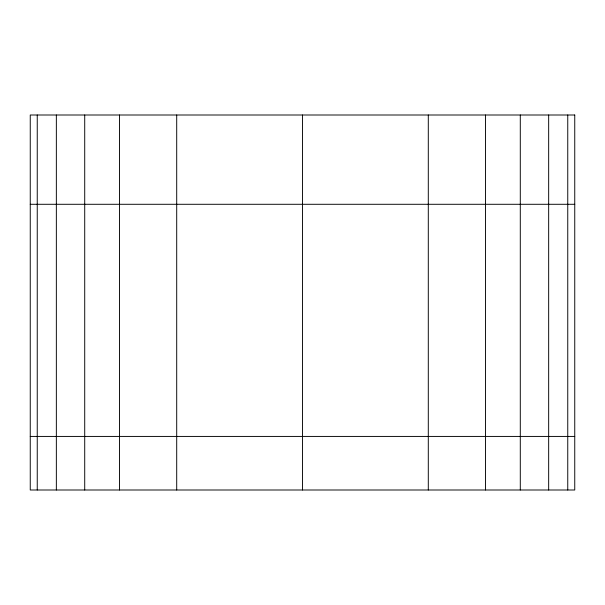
<?xml version="1.0" encoding="UTF-8"?>
<svg xmlns="http://www.w3.org/2000/svg" width="605" height="605" viewBox="0 0 605 605"><rect width="100%" height="100%" fill="white"/><g stroke="black" fill="none" stroke-linecap="round" stroke-linejoin="round"><path stroke-width="0.91" d="M30.25 204.286L574.75 204.286M30.25 436.424L574.75 436.424M567.755 115.003L567.755 489.997M548.667 115.003L548.667 489.997M520.292 115.003L520.292 489.997M485.475 115.003L485.475 489.997M428.295 115.003L428.295 489.997M302.5 115.003L302.5 489.997M176.705 115.003L176.705 489.997M119.525 115.003L119.525 489.997M84.715 115.003L84.715 489.997M56.348 115.003L56.348 489.997M37.245 115.003L37.245 489.997M574.75 115.003L30.25 115.003L30.25 489.997L574.75 489.997L574.75 115.003"/></g></svg>
